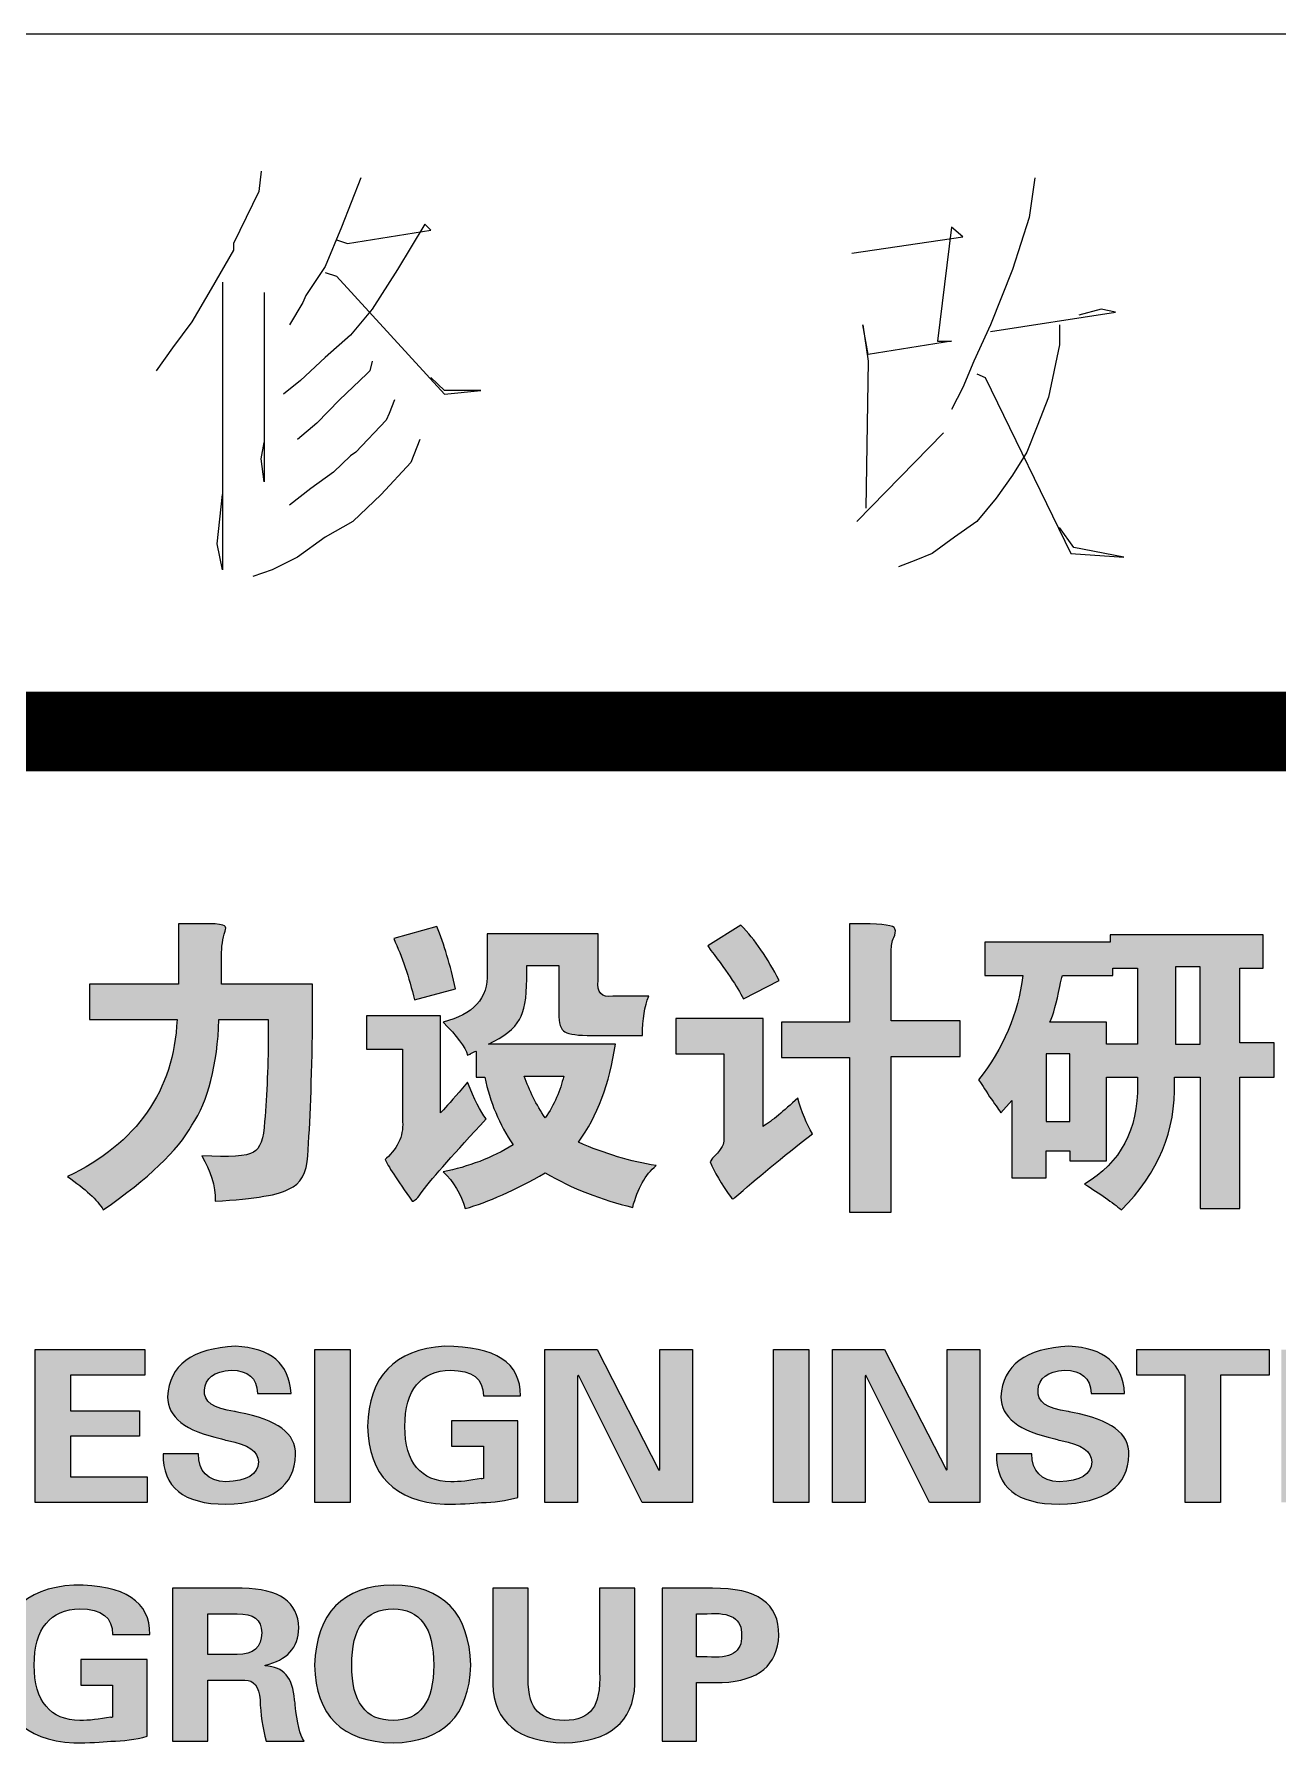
# Model space of a CAD drawing. Extents: x -93062 to 326984, y -142534 to 91021.
# Drawn here: x -11907 to -10658, y 10880 to 12596 of the extents above; entities that cross this region are included whole.
import ezdxf
from ezdxf.enums import TextEntityAlignment as Align

# ---------------------------------------------------------------- set-up
doc = ezdxf.new("R2010")
doc.units = 0
doc.header["$LTSCALE"] = 1000
doc.header["$MEASUREMENT"] = 0
doc.layers.get('0').update_dxf_attribs({"color": 8})
doc.layers.add('Version', color=8, linetype='Continuous')
doc.styles.add('TK', font='GEDITXT.SHX', dxfattribs={"width": 0.85, "height": 3.5, "bigfont": 'DXT.SHX'})

# ---------------------------------------------------------------- blocks, each defined once
blk = doc.blocks.new('GEDI_TQ_2012')
at = {"color": 2, "const_width": 0.8}
blk.add_lwpolyline([(-180, 40), (0, 40)], dxfattribs=at)
blk = doc.blocks.new('GEDI_Version_2012')
at = {"layer": 'Version', "color": 2}
for p, q in [((0, 7), (-180, 7)), ((0, 0), (-180, 0))]:
    blk.add_line(p, q, dxfattribs=at)
at = {"layer": 'Version', "color": 7, "lineweight": 0}
for points in [[(-109.618, 5.624), (-109.64, 5.422), (-109.895, 4.898), (-109.895, 4.831), (-110.119, 4.442), (-110.314, 4.113), (-110.508, 3.851), (-110.673, 3.619)], [(-108.615, 5.557), (-108.81, 5.063), (-108.975, 4.666), (-109.169, 4.375), (-109.199, 4.307), (-109.334, 4.083)], [(-101.846, 5.557), (-101.905, 5.16), (-102.07, 4.636), (-102.294, 4.083), (-102.459, 3.716), (-102.571, 3.454), (-102.684, 3.23)], [(-108.862, 4.936), (-108.75, 4.898), (-107.912, 5.033), (-107.972, 5.093), (-108.249, 4.636), (-108.503, 4.24), (-108.72, 3.978), (-108.975, 3.754), (-109.221, 3.522), (-109.394, 3.387)], [(-103.686, 4.801), (-102.571, 4.966), (-102.684, 5.063), (-102.826, 3.918), (-102.684, 3.918), (-103.521, 3.784), (-103.574, 4.083), (-103.521, 3.716), (-103.544, 2.242)], [(-110.007, 4.509), (-110.007, 1.621), (-110.059, 1.883), (-110.007, 2.377)], [(-108.975, 4.607), (-108.862, 4.569), (-107.777, 3.387), (-107.411, 3.424), (-107.777, 3.424), (-107.912, 3.552)], [(-109.588, 4.405), (-109.588, 2.504), (-109.618, 2.736), (-109.588, 2.901)], [(-102.294, 4.015), (-101.037, 4.21), (-101.18, 4.24), (-101.404, 4.18)], [(-101.599, 4.083), (-101.599, 3.881), (-101.711, 3.357), (-101.823, 3.065), (-101.928, 2.803), (-102.07, 2.571), (-102.235, 2.34), (-102.429, 2.108), (-102.654, 1.95), (-102.878, 1.786), (-103.043, 1.719), (-103.215, 1.651)], [(-108.503, 3.716), (-108.526, 3.619), (-108.556, 3.589), (-108.832, 3.327), (-109.057, 3.095), (-109.251, 2.931)], [(-102.429, 3.589), (-102.347, 3.552), (-101.486, 1.786), (-100.955, 1.748), (-101.456, 1.846), (-101.599, 2.048)], [(-108.279, 3.327), (-108.331, 3.192), (-108.361, 3.125), (-108.668, 2.803), (-108.72, 2.766), (-108.892, 2.601), (-109.117, 2.437), (-109.334, 2.272)], [(-108.024, 2.931), (-108.114, 2.699), (-108.413, 2.377), (-108.698, 2.108), (-108.975, 1.95), (-109.251, 1.748), (-109.506, 1.621), (-109.7, 1.554)], [(-103.634, 2.108), (-102.766, 2.998)]]:
    blk.add_lwpolyline(points, dxfattribs=at)
blk = doc.blocks.new('LOGO_CEEC_2014')
h = blk.add_hatch(color=256)
edge = h.paths.add_edge_path()
edge.add_spline(control_points=[(69.551, 9.463), (69.551, 9.463), (69.551, 10.067), (69.551, 10.067), (69.757, 10.067), (69.88, 10.067), (69.922, 10.067), (69.988, 10.059), (70.021, 10.051), (70.021, 10.042), (70.029, 10.034), (70.029, 10.018), (70.021, 9.993), (69.996, 9.919), (69.984, 9.837), (69.984, 9.747), (69.984, 9.747), (69.984, 9.463), (69.984, 9.463), (69.984, 9.463), (70.899, 9.463), (70.899, 9.463), (70.899, 9.463), (70.899, 9.057), (70.899, 9.057), (70.891, 8.498), (70.874, 8.059), (70.85, 7.738), (70.841, 7.566), (70.779, 7.455), (70.664, 7.406), (70.573, 7.348), (70.326, 7.307), (69.922, 7.282), (69.922, 7.438), (69.876, 7.59), (69.786, 7.738), (70.066, 7.722), (70.239, 7.734), (70.305, 7.775), (70.371, 7.808), (70.408, 7.911), (70.417, 8.083), (70.441, 8.354), (70.454, 8.662), (70.454, 9.007), (70.454, 9.007), (70.454, 9.106), (70.454, 9.106), (70.454, 9.106), (69.959, 9.106), (69.959, 9.106), (69.942, 8.646), (69.852, 8.293), (69.687, 8.046), (69.546, 7.792), (69.249, 7.508), (68.796, 7.196), (68.738, 7.295), (68.618, 7.406), (68.437, 7.529), (69.138, 7.866), (69.505, 8.391), (69.538, 9.106), (69.538, 9.106), (68.66, 9.106), (68.66, 9.106), (68.66, 9.106), (68.66, 9.463), (68.66, 9.463), (68.66, 9.463), (69.551, 9.463), (69.551, 9.463)], knot_values=[0, 0, 0, 0, 1, 1, 1, 2, 2, 2, 3, 3, 3, 4, 4, 4, 5, 5, 5, 6, 6, 6, 7, 7, 7, 8, 8, 8, 9, 9, 9, 10, 10, 10, 11, 11, 11, 12, 12, 12, 13, 13, 13, 14, 14, 14, 15, 15, 15, 16, 16, 16, 17, 17, 17, 18, 18, 18, 19, 19, 19, 20, 20, 20, 21, 21, 21, 22, 22, 22, 23, 23, 23, 24, 24, 24, 24], degree=3, periodic=0)
h = blk.add_hatch(color=256)
edge = h.paths.add_edge_path(flags=16)
edge.add_spline(control_points=[(73.025, 8.539), (73.075, 8.391), (73.145, 8.251), (73.236, 8.12), (73.326, 8.251), (73.388, 8.391), (73.421, 8.539), (73.421, 8.539), (73.025, 8.539), (73.025, 8.539)], knot_values=[0, 0, 0, 0, 1, 1, 1, 2, 2, 2, 3, 3, 3, 3], degree=3, periodic=0)
edge = h.paths.add_edge_path()
edge.add_spline(control_points=[(72.543, 8.527), (72.543, 8.527), (72.543, 8.786), (72.543, 8.786), (72.543, 8.794), (72.522, 8.786), (72.481, 8.761), (72.489, 8.761), (72.481, 8.757), (72.456, 8.749), (72.432, 8.831), (72.349, 8.942), (72.209, 9.081), (72.514, 9.155), (72.662, 9.319), (72.654, 9.574), (72.654, 9.574), (72.654, 9.968), (72.654, 9.968), (72.654, 9.968), (73.768, 9.968), (73.768, 9.968), (73.768, 9.968), (73.768, 9.5), (73.768, 9.5), (73.751, 9.377), (73.801, 9.324), (73.916, 9.34), (73.916, 9.34), (74.275, 9.34), (74.275, 9.34), (74.234, 9.242), (74.213, 9.11), (74.213, 8.946), (74.213, 8.946), (73.706, 8.946), (73.706, 8.946), (73.566, 8.946), (73.475, 8.958), (73.434, 8.983), (73.392, 9.007), (73.372, 9.069), (73.372, 9.168), (73.372, 9.168), (73.372, 9.648), (73.372, 9.648), (73.372, 9.648), (73.05, 9.648), (73.05, 9.648), (73.05, 9.648), (73.05, 9.512), (73.05, 9.512), (73.05, 9.324), (73.025, 9.188), (72.976, 9.106), (72.927, 9.015), (72.823, 8.934), (72.667, 8.86), (72.667, 8.86), (73.941, 8.86), (73.941, 8.86), (73.883, 8.465), (73.759, 8.137), (73.57, 7.874), (73.834, 7.759), (74.093, 7.681), (74.349, 7.64), (74.242, 7.549), (74.164, 7.41), (74.114, 7.221), (73.801, 7.295), (73.508, 7.41), (73.236, 7.566), (72.931, 7.393), (72.662, 7.274), (72.432, 7.208), (72.39, 7.356), (72.316, 7.479), (72.209, 7.578), (72.465, 7.627), (72.7, 7.718), (72.914, 7.849), (72.774, 8.054), (72.679, 8.28), (72.63, 8.527), (72.63, 8.527), (72.543, 8.527), (72.543, 8.527)], knot_values=[0, 0, 0, 0, 1, 1, 1, 2, 2, 2, 3, 3, 3, 4, 4, 4, 5, 5, 5, 6, 6, 6, 7, 7, 7, 8, 8, 8, 9, 9, 9, 10, 10, 10, 11, 11, 11, 12, 12, 12, 13, 13, 13, 14, 14, 14, 15, 15, 15, 16, 16, 16, 17, 17, 17, 18, 18, 18, 19, 19, 19, 20, 20, 20, 21, 21, 21, 22, 22, 22, 23, 23, 23, 24, 24, 24, 25, 25, 25, 26, 26, 26, 27, 27, 27, 28, 28, 28, 29, 29, 29, 29], degree=3, periodic=0)
edge = h.paths.add_edge_path()
edge.add_spline(control_points=[(72.147, 10.042), (72.221, 9.862), (72.283, 9.652), (72.333, 9.414), (72.333, 9.414), (71.924, 9.303), (71.924, 9.303), (71.867, 9.533), (71.797, 9.738), (71.714, 9.919), (71.714, 9.919), (72.147, 10.042), (72.147, 10.042)], knot_values=[0, 0, 0, 0, 1, 1, 1, 2, 2, 2, 3, 3, 3, 4, 4, 4, 4], degree=3, periodic=0)
edge = h.paths.add_edge_path()
edge.add_spline(control_points=[(71.801, 8.81), (71.801, 8.81), (71.442, 8.81), (71.442, 8.81), (71.442, 8.81), (71.442, 9.143), (71.442, 9.143), (71.442, 9.143), (72.184, 9.143), (72.184, 9.143), (72.184, 9.143), (72.184, 8.17), (72.184, 8.17), (72.217, 8.202), (72.279, 8.272), (72.37, 8.379), (72.37, 8.379), (72.456, 8.478), (72.456, 8.478), (72.522, 8.305), (72.584, 8.182), (72.642, 8.108), (72.328, 7.771), (72.114, 7.529), (71.999, 7.381), (71.957, 7.315), (71.924, 7.282), (71.9, 7.282), (71.743, 7.504), (71.652, 7.644), (71.628, 7.701), (71.628, 7.701), (71.64, 7.714), (71.64, 7.714), (71.697, 7.763), (71.743, 7.825), (71.776, 7.898), (71.801, 7.964), (71.809, 8.034), (71.801, 8.108), (71.801, 8.108), (71.801, 8.81), (71.801, 8.81)], knot_values=[0, 0, 0, 0, 1, 1, 1, 2, 2, 2, 3, 3, 3, 4, 4, 4, 5, 5, 5, 6, 6, 6, 7, 7, 7, 8, 8, 8, 9, 9, 9, 10, 10, 10, 11, 11, 11, 12, 12, 12, 13, 13, 13, 14, 14, 14, 14], degree=3, periodic=0)
h = blk.add_hatch(color=256)
edge = h.paths.add_edge_path()
edge.add_spline(control_points=[(75.61, 9.081), (75.61, 9.081), (76.29, 9.081), (76.29, 9.081), (76.29, 9.081), (76.29, 10.067), (76.29, 10.067), (76.29, 10.067), (76.426, 10.067), (76.426, 10.067), (76.632, 10.067), (76.739, 10.051), (76.748, 10.018), (76.756, 9.993), (76.752, 9.964), (76.735, 9.931), (76.719, 9.89), (76.711, 9.845), (76.711, 9.796), (76.711, 9.796), (76.711, 9.094), (76.711, 9.094), (76.711, 9.094), (77.404, 9.094), (77.404, 9.094), (77.404, 9.094), (77.404, 8.736), (77.404, 8.736), (77.404, 8.736), (76.711, 8.736), (76.711, 8.736), (76.711, 8.736), (76.711, 7.171), (76.711, 7.171), (76.711, 7.171), (76.29, 7.171), (76.29, 7.171), (76.29, 7.171), (76.29, 8.724), (76.29, 8.724), (76.29, 8.724), (75.61, 8.724), (75.61, 8.724), (75.61, 8.724), (75.61, 9.081), (75.61, 9.081)], knot_values=[0, 0, 0, 0, 1, 1, 1, 2, 2, 2, 3, 3, 3, 4, 4, 4, 5, 5, 5, 6, 6, 6, 7, 7, 7, 8, 8, 8, 9, 9, 9, 10, 10, 10, 11, 11, 11, 12, 12, 12, 13, 13, 13, 14, 14, 14, 15, 15, 15, 15], degree=3, periodic=0)
edge = h.paths.add_edge_path()
edge.add_spline(control_points=[(75.201, 10.055), (75.342, 9.907), (75.469, 9.722), (75.585, 9.5), (75.585, 9.5), (75.226, 9.316), (75.226, 9.316), (75.168, 9.43), (75.049, 9.607), (74.867, 9.845), (74.867, 9.845), (75.201, 10.055), (75.201, 10.055)], knot_values=[0, 0, 0, 0, 1, 1, 1, 2, 2, 2, 3, 3, 3, 4, 4, 4, 4], degree=3, periodic=0)
edge = h.paths.add_edge_path()
edge.add_spline(control_points=[(74.546, 9.118), (74.546, 9.118), (75.424, 9.118), (75.424, 9.118), (75.424, 9.118), (75.424, 8.034), (75.424, 8.034), (75.515, 8.091), (75.63, 8.186), (75.771, 8.317), (75.812, 8.178), (75.861, 8.059), (75.919, 7.96), (75.614, 7.722), (75.354, 7.508), (75.14, 7.319), (75.123, 7.303), (75.111, 7.303), (75.102, 7.319), (75.004, 7.459), (74.933, 7.578), (74.892, 7.677), (74.892, 7.677), (74.917, 7.714), (74.917, 7.714), (74.991, 7.788), (75.028, 7.845), (75.028, 7.886), (75.028, 7.886), (75.028, 8.761), (75.028, 8.761), (75.028, 8.761), (74.546, 8.761), (74.546, 8.761), (74.546, 8.761), (74.546, 9.118), (74.546, 9.118)], knot_values=[0, 0, 0, 0, 1, 1, 1, 2, 2, 2, 3, 3, 3, 4, 4, 4, 5, 5, 5, 6, 6, 6, 7, 7, 7, 8, 8, 8, 9, 9, 9, 10, 10, 10, 11, 11, 11, 12, 12, 12, 12], degree=3, periodic=0)
h = blk.add_hatch(color=256)
h.paths.add_polyline_path([(79.814, 9.636), (79.567, 9.636), (79.567, 8.86), (79.814, 8.86)], flags=16)
edge = h.paths.add_edge_path(flags=16)
edge.add_spline(control_points=[(78.874, 9.081), (78.874, 9.081), (78.874, 8.86), (78.874, 8.86), (78.874, 8.86), (79.183, 8.86), (79.183, 8.86), (79.183, 8.86), (79.183, 9.623), (79.183, 9.623), (79.183, 9.623), (78.936, 9.623), (78.936, 9.623), (78.936, 9.623), (78.936, 9.549), (78.936, 9.549), (78.936, 9.549), (78.429, 9.549), (78.429, 9.549), (78.42, 9.525), (78.412, 9.488), (78.404, 9.439), (78.371, 9.274), (78.338, 9.155), (78.305, 9.081), (78.305, 9.081), (78.874, 9.081), (78.874, 9.081)], knot_values=[0, 0, 0, 0, 1, 1, 1, 2, 2, 2, 3, 3, 3, 4, 4, 4, 5, 5, 5, 6, 6, 6, 7, 7, 7, 8, 8, 8, 9, 9, 9, 9], degree=3, periodic=0)
h.paths.add_polyline_path([(78.268, 8.083), (78.503, 8.083), (78.503, 8.761), (78.268, 8.761)], flags=16)
edge = h.paths.add_edge_path()
edge.add_spline(control_points=[(78.911, 9.882), (78.911, 9.882), (78.911, 9.956), (78.911, 9.956), (78.911, 9.956), (80.446, 9.956), (80.446, 9.956), (80.446, 9.956), (80.446, 9.623), (80.446, 9.623), (80.446, 9.623), (80.21, 9.623), (80.21, 9.623), (80.21, 9.623), (80.21, 8.872), (80.21, 8.872), (80.21, 8.872), (80.557, 8.872), (80.557, 8.872), (80.557, 8.872), (80.557, 8.527), (80.557, 8.527), (80.557, 8.527), (80.21, 8.527), (80.21, 8.527), (80.21, 8.527), (80.21, 7.208), (80.21, 7.208), (80.21, 7.208), (79.814, 7.208), (79.814, 7.208), (79.814, 7.208), (79.814, 8.527), (79.814, 8.527), (79.814, 8.527), (79.555, 8.527), (79.555, 8.527), (79.555, 8.527), (79.555, 8.478), (79.555, 8.478), (79.571, 7.993), (79.394, 7.566), (79.023, 7.196), (78.932, 7.27), (78.808, 7.356), (78.652, 7.455), (79.014, 7.668), (79.192, 8.001), (79.183, 8.453), (79.183, 8.453), (79.183, 8.527), (79.183, 8.527), (79.183, 8.527), (78.874, 8.527), (78.874, 8.527), (78.874, 8.527), (78.874, 7.689), (78.874, 7.689), (78.874, 7.689), (78.503, 7.689), (78.503, 7.689), (78.503, 7.689), (78.503, 7.788), (78.503, 7.788), (78.503, 7.788), (78.268, 7.788), (78.268, 7.788), (78.268, 7.788), (78.268, 7.516), (78.268, 7.516), (78.268, 7.516), (77.922, 7.516), (77.922, 7.516), (77.922, 7.516), (77.922, 8.293), (77.922, 8.293), (77.922, 8.293), (77.81, 8.17), (77.81, 8.17), (77.786, 8.211), (77.748, 8.264), (77.699, 8.33), (77.65, 8.412), (77.612, 8.469), (77.588, 8.502), (77.835, 8.814), (77.984, 9.163), (78.033, 9.549), (78.033, 9.549), (77.65, 9.549), (77.65, 9.549), (77.65, 9.549), (77.65, 9.882), (77.65, 9.882), (77.65, 9.882), (78.911, 9.882), (78.911, 9.882)], knot_values=[0, 0, 0, 0, 1, 1, 1, 2, 2, 2, 3, 3, 3, 4, 4, 4, 5, 5, 5, 6, 6, 6, 7, 7, 7, 8, 8, 8, 9, 9, 9, 10, 10, 10, 11, 11, 11, 12, 12, 12, 13, 13, 13, 14, 14, 14, 15, 15, 15, 16, 16, 16, 17, 17, 17, 18, 18, 18, 19, 19, 19, 20, 20, 20, 21, 21, 21, 22, 22, 22, 23, 23, 23, 24, 24, 24, 25, 25, 25, 26, 26, 26, 27, 27, 27, 28, 28, 28, 29, 29, 29, 30, 30, 30, 31, 31, 31, 32, 32, 32, 32], degree=3, periodic=0)
h = blk.add_hatch(color=256)
h.paths.add_polyline_path([(74.208, 4.258), (73.57, 5.536), (73.561, 5.527), (73.561, 4.258), (73.233, 4.258), (73.233, 5.793), (73.756, 5.793), (74.377, 4.581), (74.386, 4.59), (74.386, 5.793), (74.714, 5.793), (74.714, 4.258)])
edge = h.paths.add_edge_path()
edge.add_spline(control_points=[(72.295, 4.822), (72.295, 4.822), (72.295, 5.079), (72.295, 5.079), (72.295, 5.079), (72.96, 5.079), (72.96, 5.079), (72.96, 5.079), (72.96, 4.308), (72.96, 4.308), (72.841, 4.275), (72.72, 4.258), (72.596, 4.258), (72.502, 4.247), (72.377, 4.241), (72.224, 4.241), (71.721, 4.269), (71.464, 4.529), (71.452, 5.021), (71.464, 5.524), (71.721, 5.793), (72.224, 5.826), (72.738, 5.826), (72.992, 5.66), (72.986, 5.328), (72.986, 5.328), (72.614, 5.328), (72.614, 5.328), (72.614, 5.5), (72.504, 5.585), (72.286, 5.585), (71.984, 5.58), (71.83, 5.392), (71.825, 5.021), (71.83, 4.656), (71.984, 4.471), (72.286, 4.465), (72.374, 4.465), (72.478, 4.476), (72.596, 4.498), (72.59, 4.493), (72.596, 4.493), (72.614, 4.498), (72.614, 4.498), (72.614, 4.822), (72.614, 4.822), (72.614, 4.822), (72.295, 4.822), (72.295, 4.822)], knot_values=[0, 0, 0, 0, 1, 1, 1, 2, 2, 2, 3, 3, 3, 4, 4, 4, 5, 5, 5, 6, 6, 6, 7, 7, 7, 8, 8, 8, 9, 9, 9, 10, 10, 10, 11, 11, 11, 12, 12, 12, 13, 13, 13, 14, 14, 14, 15, 15, 15, 16, 16, 16, 16], degree=3, periodic=0)
h.paths.add_polyline_path([(71.276, 4.258), (70.922, 4.258), (70.922, 5.793), (71.276, 5.793)])
edge = h.paths.add_edge_path()
edge.add_spline(control_points=[(70.346, 5.353), (70.34, 5.508), (70.252, 5.585), (70.08, 5.585), (69.909, 5.574), (69.82, 5.508), (69.814, 5.386), (69.802, 5.27), (69.903, 5.198), (70.116, 5.171), (70.122, 5.171), (70.136, 5.168), (70.16, 5.162), (70.544, 5.09), (70.733, 4.949), (70.728, 4.739), (70.722, 4.418), (70.488, 4.252), (70.027, 4.241), (69.602, 4.241), (69.392, 4.41), (69.398, 4.747), (69.398, 4.747), (69.752, 4.747), (69.752, 4.747), (69.752, 4.57), (69.844, 4.476), (70.027, 4.465), (70.24, 4.471), (70.349, 4.537), (70.355, 4.665), (70.355, 4.77), (70.252, 4.841), (70.045, 4.88), (70.015, 4.886), (69.995, 4.891), (69.983, 4.897), (69.622, 4.974), (69.442, 5.115), (69.442, 5.32), (69.46, 5.635), (69.687, 5.804), (70.125, 5.826), (70.479, 5.809), (70.665, 5.652), (70.683, 5.353), (70.683, 5.353), (70.346, 5.353), (70.346, 5.353)], knot_values=[0, 0, 0, 0, 1, 1, 1, 2, 2, 2, 3, 3, 3, 4, 4, 4, 5, 5, 5, 6, 6, 6, 7, 7, 7, 8, 8, 8, 9, 9, 9, 10, 10, 10, 11, 11, 11, 12, 12, 12, 13, 13, 13, 14, 14, 14, 15, 15, 15, 16, 16, 16, 16], degree=3, periodic=0)
h.paths.add_polyline_path([(68.113, 5.793), (69.213, 5.793), (69.213, 5.536), (68.468, 5.536), (68.468, 5.179), (69.16, 5.179), (69.16, 4.922), (68.468, 4.922), (68.468, 4.515), (69.239, 4.515), (69.239, 4.258), (68.113, 4.258)])
edge = h.paths.add_edge_path(flags=16)
edge.add_spline(control_points=[(66.891, 4.515), (66.891, 4.515), (67.077, 4.515), (67.077, 4.515), (67.402, 4.504), (67.562, 4.673), (67.556, 5.021), (67.562, 5.375), (67.402, 5.547), (67.077, 5.536), (67.077, 5.536), (66.891, 5.536), (66.891, 5.536), (66.891, 5.536), (66.891, 4.515), (66.891, 4.515)], knot_values=[0, 0, 0, 0, 1, 1, 1, 2, 2, 2, 3, 3, 3, 4, 4, 4, 5, 5, 5, 5], degree=3, periodic=0)
edge = h.paths.add_edge_path()
edge.add_spline(control_points=[(66.545, 5.793), (66.545, 5.793), (67.104, 5.793), (67.104, 5.793), (67.647, 5.787), (67.922, 5.53), (67.928, 5.021), (67.922, 4.518), (67.647, 4.263), (67.104, 4.258), (67.104, 4.258), (66.545, 4.258), (66.545, 4.258), (66.545, 4.258), (66.545, 5.793), (66.545, 5.793)], knot_values=[0, 0, 0, 0, 1, 1, 1, 2, 2, 2, 3, 3, 3, 4, 4, 4, 5, 5, 5, 5], degree=3, periodic=0)
h = blk.add_hatch(color=256)
h.paths.add_polyline_path([(85.599, 5.793), (86.698, 5.793), (86.698, 5.536), (85.953, 5.536), (85.953, 5.179), (86.645, 5.179), (86.645, 4.922), (85.953, 4.922), (85.953, 4.515), (86.725, 4.515), (86.725, 4.258), (85.599, 4.258)])
h.paths.add_polyline_path([(84.155, 5.793), (85.485, 5.793), (85.485, 5.536), (84.997, 5.536), (84.997, 4.258), (84.642, 4.258), (84.642, 5.536), (84.155, 5.536)])
edge = h.paths.add_edge_path()
edge.add_spline(control_points=[(84.005, 5.793), (84.005, 5.793), (84.005, 4.83), (84.005, 4.83), (83.988, 4.449), (83.751, 4.252), (83.296, 4.241), (82.829, 4.252), (82.59, 4.449), (82.578, 4.83), (82.578, 4.83), (82.578, 5.793), (82.578, 5.793), (82.578, 5.793), (82.932, 5.793), (82.932, 5.793), (82.932, 5.793), (82.932, 4.955), (82.932, 4.955), (82.926, 4.772), (82.95, 4.648), (83.003, 4.581), (83.063, 4.504), (83.16, 4.465), (83.296, 4.465), (83.432, 4.465), (83.526, 4.504), (83.58, 4.581), (83.633, 4.648), (83.656, 4.772), (83.651, 4.955), (83.651, 4.955), (83.651, 5.793), (83.651, 5.793), (83.651, 5.793), (84.005, 5.793), (84.005, 5.793)], knot_values=[0, 0, 0, 0, 1, 1, 1, 2, 2, 2, 3, 3, 3, 4, 4, 4, 5, 5, 5, 6, 6, 6, 7, 7, 7, 8, 8, 8, 9, 9, 9, 10, 10, 10, 11, 11, 11, 12, 12, 12, 12], degree=3, periodic=0)
h.paths.add_polyline_path([(81.099, 5.793), (82.428, 5.793), (82.428, 5.536), (81.941, 5.536), (81.941, 4.258), (81.586, 4.258), (81.586, 5.536), (81.099, 5.536)])
h.paths.add_polyline_path([(80.984, 4.258), (80.63, 4.258), (80.63, 5.793), (80.984, 5.793)])
h.paths.add_polyline_path([(79.177, 5.793), (80.507, 5.793), (80.507, 5.536), (80.019, 5.536), (80.019, 4.258), (79.664, 4.258), (79.664, 5.536), (79.177, 5.536)])
edge = h.paths.add_edge_path()
edge.add_spline(control_points=[(78.717, 5.353), (78.711, 5.508), (78.622, 5.585), (78.451, 5.585), (78.279, 5.574), (78.191, 5.508), (78.185, 5.386), (78.173, 5.27), (78.273, 5.198), (78.486, 5.171), (78.492, 5.171), (78.507, 5.168), (78.531, 5.162), (78.915, 5.09), (79.104, 4.949), (79.098, 4.739), (79.092, 4.418), (78.858, 4.252), (78.398, 4.241), (77.972, 4.241), (77.762, 4.41), (77.768, 4.747), (77.768, 4.747), (78.123, 4.747), (78.123, 4.747), (78.123, 4.57), (78.214, 4.476), (78.398, 4.465), (78.61, 4.471), (78.72, 4.537), (78.725, 4.665), (78.725, 4.77), (78.622, 4.841), (78.415, 4.88), (78.386, 4.886), (78.365, 4.891), (78.353, 4.897), (77.993, 4.974), (77.812, 5.115), (77.812, 5.32), (77.83, 5.635), (78.058, 5.804), (78.495, 5.826), (78.85, 5.809), (79.036, 5.652), (79.054, 5.353), (79.054, 5.353), (78.717, 5.353), (78.717, 5.353)], knot_values=[0, 0, 0, 0, 1, 1, 1, 2, 2, 2, 3, 3, 3, 4, 4, 4, 5, 5, 5, 6, 6, 6, 7, 7, 7, 8, 8, 8, 9, 9, 9, 10, 10, 10, 11, 11, 11, 12, 12, 12, 13, 13, 13, 14, 14, 14, 15, 15, 15, 16, 16, 16, 16], degree=3, periodic=0)
h.paths.add_polyline_path([(77.096, 4.258), (76.457, 5.536), (76.448, 5.527), (76.448, 4.258), (76.12, 4.258), (76.12, 5.793), (76.643, 5.793), (77.264, 4.581), (77.273, 4.59), (77.273, 5.793), (77.601, 5.793), (77.601, 4.258)])
h.paths.add_polyline_path([(75.882, 4.258), (75.528, 4.258), (75.528, 5.793), (75.882, 5.793)])
h = blk.add_hatch(color=256)
edge = h.paths.add_edge_path(flags=16)
edge.add_spline(control_points=[(74.756, 2.707), (74.78, 2.707), (74.815, 2.707), (74.862, 2.707), (75.099, 2.685), (75.214, 2.757), (75.208, 2.923), (75.214, 3.089), (75.099, 3.161), (74.862, 3.139), (74.815, 3.139), (74.78, 3.139), (74.756, 3.139), (74.756, 3.139), (74.756, 2.707), (74.756, 2.707)], knot_values=[0, 0, 0, 0, 1, 1, 1, 2, 2, 2, 3, 3, 3, 4, 4, 4, 5, 5, 5, 5], degree=3, periodic=0)
edge = h.paths.add_edge_path()
edge.add_spline(control_points=[(74.41, 1.861), (74.41, 1.861), (74.41, 3.396), (74.41, 3.396), (74.41, 3.396), (74.915, 3.396), (74.915, 3.396), (75.365, 3.401), (75.586, 3.244), (75.581, 2.923), (75.569, 2.624), (75.38, 2.467), (75.013, 2.45), (75.013, 2.45), (74.756, 2.45), (74.756, 2.45), (74.756, 2.45), (74.756, 1.861), (74.756, 1.861), (74.756, 1.861), (74.41, 1.861), (74.41, 1.861)], knot_values=[0, 0, 0, 0, 1, 1, 1, 2, 2, 2, 3, 3, 3, 4, 4, 4, 5, 5, 5, 6, 6, 6, 7, 7, 7, 7], degree=3, periodic=0)
edge = h.paths.add_edge_path()
edge.add_spline(control_points=[(74.137, 3.396), (74.137, 3.396), (74.137, 2.434), (74.137, 2.434), (74.119, 2.052), (73.882, 1.856), (73.427, 1.844), (72.96, 1.856), (72.721, 2.052), (72.709, 2.434), (72.709, 2.434), (72.709, 3.396), (72.709, 3.396), (72.709, 3.396), (73.064, 3.396), (73.064, 3.396), (73.064, 3.396), (73.064, 2.558), (73.064, 2.558), (73.058, 2.376), (73.082, 2.251), (73.135, 2.185), (73.194, 2.107), (73.291, 2.069), (73.427, 2.069), (73.563, 2.069), (73.658, 2.107), (73.711, 2.185), (73.764, 2.251), (73.788, 2.376), (73.782, 2.558), (73.782, 2.558), (73.782, 3.396), (73.782, 3.396), (73.782, 3.396), (74.137, 3.396), (74.137, 3.396)], knot_values=[0, 0, 0, 0, 1, 1, 1, 2, 2, 2, 3, 3, 3, 4, 4, 4, 5, 5, 5, 6, 6, 6, 7, 7, 7, 8, 8, 8, 9, 9, 9, 10, 10, 10, 11, 11, 11, 12, 12, 12, 12], degree=3, periodic=0)
edge = h.paths.add_edge_path(flags=16)
edge.add_spline(control_points=[(71.292, 2.624), (71.292, 2.254), (71.43, 2.069), (71.708, 2.069), (71.98, 2.069), (72.116, 2.254), (72.116, 2.624), (72.116, 3), (71.98, 3.189), (71.708, 3.189), (71.43, 3.189), (71.292, 3), (71.292, 2.624)], knot_values=[0, 0, 0, 0, 1, 1, 1, 2, 2, 2, 3, 3, 3, 4, 4, 4, 4], degree=3, periodic=0)
edge = h.paths.add_edge_path()
edge.add_spline(control_points=[(70.919, 2.624), (70.937, 3.15), (71.2, 3.418), (71.708, 3.429), (72.211, 3.418), (72.471, 3.15), (72.488, 2.624), (72.471, 2.116), (72.211, 1.856), (71.708, 1.844), (71.194, 1.856), (70.931, 2.116), (70.919, 2.624)], knot_values=[0, 0, 0, 0, 1, 1, 1, 2, 2, 2, 3, 3, 3, 4, 4, 4, 4], degree=3, periodic=0)
edge = h.paths.add_edge_path(flags=16)
edge.add_spline(control_points=[(69.848, 2.732), (69.848, 2.732), (70.14, 2.732), (70.14, 2.732), (70.306, 2.732), (70.388, 2.804), (70.388, 2.948), (70.388, 3.081), (70.306, 3.144), (70.14, 3.139), (70.14, 3.139), (69.848, 3.139), (69.848, 3.139), (69.848, 3.139), (69.848, 2.732), (69.848, 2.732)], knot_values=[0, 0, 0, 0, 1, 1, 1, 2, 2, 2, 3, 3, 3, 4, 4, 4, 5, 5, 5, 5], degree=3, periodic=0)
edge = h.paths.add_edge_path()
edge.add_spline(control_points=[(69.848, 1.861), (69.848, 1.861), (69.493, 1.861), (69.493, 1.861), (69.493, 1.861), (69.493, 3.396), (69.493, 3.396), (69.493, 3.396), (70.193, 3.396), (70.193, 3.396), (70.566, 3.39), (70.755, 3.258), (70.761, 2.998), (70.755, 2.799), (70.642, 2.674), (70.424, 2.624), (70.424, 2.624), (70.424, 2.616), (70.424, 2.616), (70.607, 2.611), (70.704, 2.497), (70.717, 2.276), (70.722, 2.254), (70.725, 2.237), (70.725, 2.226), (70.743, 2.044), (70.773, 1.922), (70.814, 1.861), (70.814, 1.861), (70.433, 1.861), (70.433, 1.861), (70.397, 1.994), (70.376, 2.132), (70.371, 2.276), (70.359, 2.409), (70.309, 2.475), (70.22, 2.475), (70.22, 2.475), (69.848, 2.475), (69.848, 2.475), (69.848, 2.475), (69.848, 1.861), (69.848, 1.861)], knot_values=[0, 0, 0, 0, 1, 1, 1, 2, 2, 2, 3, 3, 3, 4, 4, 4, 5, 5, 5, 6, 6, 6, 7, 7, 7, 8, 8, 8, 9, 9, 9, 10, 10, 10, 11, 11, 11, 12, 12, 12, 13, 13, 13, 14, 14, 14, 14], degree=3, periodic=0)
edge = h.paths.add_edge_path()
edge.add_spline(control_points=[(68.572, 2.425), (68.572, 2.425), (68.572, 2.682), (68.572, 2.682), (68.572, 2.682), (69.237, 2.682), (69.237, 2.682), (69.237, 2.682), (69.237, 1.911), (69.237, 1.911), (69.119, 1.878), (68.998, 1.861), (68.874, 1.861), (68.779, 1.85), (68.655, 1.844), (68.501, 1.844), (67.999, 1.872), (67.742, 2.132), (67.73, 2.624), (67.742, 3.128), (67.999, 3.396), (68.501, 3.429), (69.016, 3.429), (69.269, 3.263), (69.264, 2.931), (69.264, 2.931), (68.891, 2.931), (68.891, 2.931), (68.891, 3.103), (68.782, 3.189), (68.563, 3.189), (68.262, 3.183), (68.108, 2.995), (68.102, 2.624), (68.108, 2.259), (68.262, 2.074), (68.563, 2.069), (68.652, 2.069), (68.755, 2.08), (68.874, 2.102), (68.868, 2.096), (68.874, 2.096), (68.891, 2.102), (68.891, 2.102), (68.891, 2.425), (68.891, 2.425), (68.891, 2.425), (68.572, 2.425), (68.572, 2.425)], knot_values=[0, 0, 0, 0, 1, 1, 1, 2, 2, 2, 3, 3, 3, 4, 4, 4, 5, 5, 5, 6, 6, 6, 7, 7, 7, 8, 8, 8, 9, 9, 9, 10, 10, 10, 11, 11, 11, 12, 12, 12, 13, 13, 13, 14, 14, 14, 15, 15, 15, 16, 16, 16, 16], degree=3, periodic=0)
at = {"lineweight": 0}
for points in [[(79.814, 9.636), (79.567, 9.636), (79.567, 8.86), (79.814, 8.86), (79.814, 9.636)], [(78.268, 8.083), (78.503, 8.083), (78.503, 8.761), (78.268, 8.761), (78.268, 8.083)], [(68.113, 5.793), (69.213, 5.793), (69.213, 5.536), (68.468, 5.536), (68.468, 5.179), (69.16, 5.179), (69.16, 4.922), (68.468, 4.922), (68.468, 4.515), (69.239, 4.515), (69.239, 4.258), (68.113, 4.258), (68.113, 5.793)], [(71.276, 4.258), (70.922, 4.258), (70.922, 5.793), (71.276, 5.793), (71.276, 4.258)], [(74.208, 4.258), (73.57, 5.536), (73.561, 5.527), (73.561, 4.258), (73.233, 4.258), (73.233, 5.793), (73.756, 5.793), (74.377, 4.581), (74.386, 4.59), (74.386, 5.793), (74.714, 5.793), (74.714, 4.258), (74.208, 4.258)], [(75.882, 4.258), (75.528, 4.258), (75.528, 5.793), (75.882, 5.793), (75.882, 4.258)], [(77.096, 4.258), (76.457, 5.536), (76.448, 5.527), (76.448, 4.258), (76.12, 4.258), (76.12, 5.793), (76.643, 5.793), (77.264, 4.581), (77.273, 4.59), (77.273, 5.793), (77.601, 5.793), (77.601, 4.258), (77.096, 4.258)], [(79.177, 5.793), (80.507, 5.793), (80.507, 5.536), (80.019, 5.536), (80.019, 4.258), (79.664, 4.258), (79.664, 5.536), (79.177, 5.536), (79.177, 5.793)]]:
    blk.add_lwpolyline(points, dxfattribs=at)
for points, knots in [([(69.551, 9.463), (69.551, 9.463), (69.551, 10.067), (69.551, 10.067), (69.757, 10.067), (69.88, 10.067), (69.922, 10.067), (69.988, 10.059), (70.021, 10.051), (70.021, 10.042), (70.029, 10.034), (70.029, 10.018), (70.021, 9.993), (69.996, 9.919), (69.984, 9.837), (69.984, 9.747), (69.984, 9.747), (69.984, 9.463), (69.984, 9.463), (69.984, 9.463), (70.899, 9.463), (70.899, 9.463), (70.899, 9.463), (70.899, 9.057), (70.899, 9.057), (70.891, 8.498), (70.874, 8.059), (70.85, 7.738), (70.841, 7.566), (70.779, 7.455), (70.664, 7.406), (70.573, 7.348), (70.326, 7.307), (69.922, 7.282), (69.922, 7.438), (69.876, 7.59), (69.786, 7.738), (70.066, 7.722), (70.239, 7.734), (70.305, 7.775), (70.371, 7.808), (70.408, 7.911), (70.417, 8.083), (70.441, 8.354), (70.454, 8.662), (70.454, 9.007), (70.454, 9.007), (70.454, 9.106), (70.454, 9.106), (70.454, 9.106), (69.959, 9.106), (69.959, 9.106), (69.942, 8.646), (69.852, 8.293), (69.687, 8.046), (69.546, 7.792), (69.249, 7.508), (68.796, 7.196), (68.738, 7.295), (68.618, 7.406), (68.437, 7.529), (69.138, 7.866), (69.505, 8.391), (69.538, 9.106), (69.538, 9.106), (68.66, 9.106), (68.66, 9.106), (68.66, 9.106), (68.66, 9.463), (68.66, 9.463), (68.66, 9.463), (69.551, 9.463), (69.551, 9.463)], [0, 0, 0, 0, 1, 1, 1, 2, 2, 2, 3, 3, 3, 4, 4, 4, 5, 5, 5, 6, 6, 6, 7, 7, 7, 8, 8, 8, 9, 9, 9, 10, 10, 10, 11, 11, 11, 12, 12, 12, 13, 13, 13, 14, 14, 14, 15, 15, 15, 16, 16, 16, 17, 17, 17, 18, 18, 18, 19, 19, 19, 20, 20, 20, 21, 21, 21, 22, 22, 22, 23, 23, 23, 24, 24, 24, 24]), ([(72.147, 10.042), (72.221, 9.862), (72.283, 9.652), (72.333, 9.414), (72.333, 9.414), (71.924, 9.303), (71.924, 9.303), (71.867, 9.533), (71.797, 9.738), (71.714, 9.919), (71.714, 9.919), (72.147, 10.042), (72.147, 10.042)], [0, 0, 0, 0, 1, 1, 1, 2, 2, 2, 3, 3, 3, 4, 4, 4, 4]), ([(72.543, 8.527), (72.543, 8.527), (72.543, 8.786), (72.543, 8.786), (72.543, 8.794), (72.522, 8.786), (72.481, 8.761), (72.489, 8.761), (72.481, 8.757), (72.456, 8.749), (72.432, 8.831), (72.349, 8.942), (72.209, 9.081), (72.514, 9.155), (72.662, 9.319), (72.654, 9.574), (72.654, 9.574), (72.654, 9.968), (72.654, 9.968), (72.654, 9.968), (73.768, 9.968), (73.768, 9.968), (73.768, 9.968), (73.768, 9.5), (73.768, 9.5), (73.751, 9.377), (73.801, 9.324), (73.916, 9.34), (73.916, 9.34), (74.275, 9.34), (74.275, 9.34), (74.234, 9.242), (74.213, 9.11), (74.213, 8.946), (74.213, 8.946), (73.706, 8.946), (73.706, 8.946), (73.566, 8.946), (73.475, 8.958), (73.434, 8.983), (73.392, 9.007), (73.372, 9.069), (73.372, 9.168), (73.372, 9.168), (73.372, 9.648), (73.372, 9.648), (73.372, 9.648), (73.05, 9.648), (73.05, 9.648), (73.05, 9.648), (73.05, 9.512), (73.05, 9.512), (73.05, 9.324), (73.025, 9.188), (72.976, 9.106), (72.927, 9.015), (72.823, 8.934), (72.667, 8.86), (72.667, 8.86), (73.941, 8.86), (73.941, 8.86), (73.883, 8.465), (73.759, 8.137), (73.57, 7.874), (73.834, 7.759), (74.093, 7.681), (74.349, 7.64), (74.242, 7.549), (74.164, 7.41), (74.114, 7.221), (73.801, 7.295), (73.508, 7.41), (73.236, 7.566), (72.931, 7.393), (72.662, 7.274), (72.432, 7.208), (72.39, 7.356), (72.316, 7.479), (72.209, 7.578), (72.465, 7.627), (72.7, 7.718), (72.914, 7.849), (72.774, 8.054), (72.679, 8.28), (72.63, 8.527), (72.63, 8.527), (72.543, 8.527), (72.543, 8.527)], [0, 0, 0, 0, 1, 1, 1, 2, 2, 2, 3, 3, 3, 4, 4, 4, 5, 5, 5, 6, 6, 6, 7, 7, 7, 8, 8, 8, 9, 9, 9, 10, 10, 10, 11, 11, 11, 12, 12, 12, 13, 13, 13, 14, 14, 14, 15, 15, 15, 16, 16, 16, 17, 17, 17, 18, 18, 18, 19, 19, 19, 20, 20, 20, 21, 21, 21, 22, 22, 22, 23, 23, 23, 24, 24, 24, 25, 25, 25, 26, 26, 26, 27, 27, 27, 28, 28, 28, 29, 29, 29, 29]), ([(75.201, 10.055), (75.342, 9.907), (75.469, 9.722), (75.585, 9.5), (75.585, 9.5), (75.226, 9.316), (75.226, 9.316), (75.168, 9.43), (75.049, 9.607), (74.867, 9.845), (74.867, 9.845), (75.201, 10.055), (75.201, 10.055)], [0, 0, 0, 0, 1, 1, 1, 2, 2, 2, 3, 3, 3, 4, 4, 4, 4]), ([(75.61, 9.081), (75.61, 9.081), (76.29, 9.081), (76.29, 9.081), (76.29, 9.081), (76.29, 10.067), (76.29, 10.067), (76.29, 10.067), (76.426, 10.067), (76.426, 10.067), (76.632, 10.067), (76.739, 10.051), (76.748, 10.018), (76.756, 9.993), (76.752, 9.964), (76.735, 9.931), (76.719, 9.89), (76.711, 9.845), (76.711, 9.796), (76.711, 9.796), (76.711, 9.094), (76.711, 9.094), (76.711, 9.094), (77.404, 9.094), (77.404, 9.094), (77.404, 9.094), (77.404, 8.736), (77.404, 8.736), (77.404, 8.736), (76.711, 8.736), (76.711, 8.736), (76.711, 8.736), (76.711, 7.171), (76.711, 7.171), (76.711, 7.171), (76.29, 7.171), (76.29, 7.171), (76.29, 7.171), (76.29, 8.724), (76.29, 8.724), (76.29, 8.724), (75.61, 8.724), (75.61, 8.724), (75.61, 8.724), (75.61, 9.081), (75.61, 9.081)], [0, 0, 0, 0, 1, 1, 1, 2, 2, 2, 3, 3, 3, 4, 4, 4, 5, 5, 5, 6, 6, 6, 7, 7, 7, 8, 8, 8, 9, 9, 9, 10, 10, 10, 11, 11, 11, 12, 12, 12, 13, 13, 13, 14, 14, 14, 15, 15, 15, 15]), ([(78.911, 9.882), (78.911, 9.882), (78.911, 9.956), (78.911, 9.956), (78.911, 9.956), (80.446, 9.956), (80.446, 9.956), (80.446, 9.956), (80.446, 9.623), (80.446, 9.623), (80.446, 9.623), (80.21, 9.623), (80.21, 9.623), (80.21, 9.623), (80.21, 8.872), (80.21, 8.872), (80.21, 8.872), (80.557, 8.872), (80.557, 8.872), (80.557, 8.872), (80.557, 8.527), (80.557, 8.527), (80.557, 8.527), (80.21, 8.527), (80.21, 8.527), (80.21, 8.527), (80.21, 7.208), (80.21, 7.208), (80.21, 7.208), (79.814, 7.208), (79.814, 7.208), (79.814, 7.208), (79.814, 8.527), (79.814, 8.527), (79.814, 8.527), (79.555, 8.527), (79.555, 8.527), (79.555, 8.527), (79.555, 8.478), (79.555, 8.478), (79.571, 7.993), (79.394, 7.566), (79.023, 7.196), (78.932, 7.27), (78.808, 7.356), (78.652, 7.455), (79.014, 7.668), (79.192, 8.001), (79.183, 8.453), (79.183, 8.453), (79.183, 8.527), (79.183, 8.527), (79.183, 8.527), (78.874, 8.527), (78.874, 8.527), (78.874, 8.527), (78.874, 7.689), (78.874, 7.689), (78.874, 7.689), (78.503, 7.689), (78.503, 7.689), (78.503, 7.689), (78.503, 7.788), (78.503, 7.788), (78.503, 7.788), (78.268, 7.788), (78.268, 7.788), (78.268, 7.788), (78.268, 7.516), (78.268, 7.516), (78.268, 7.516), (77.922, 7.516), (77.922, 7.516), (77.922, 7.516), (77.922, 8.293), (77.922, 8.293), (77.922, 8.293), (77.81, 8.17), (77.81, 8.17), (77.786, 8.211), (77.748, 8.264), (77.699, 8.33), (77.65, 8.412), (77.612, 8.469), (77.588, 8.502), (77.835, 8.814), (77.984, 9.163), (78.033, 9.549), (78.033, 9.549), (77.65, 9.549), (77.65, 9.549), (77.65, 9.549), (77.65, 9.882), (77.65, 9.882), (77.65, 9.882), (78.911, 9.882), (78.911, 9.882)], [0, 0, 0, 0, 1, 1, 1, 2, 2, 2, 3, 3, 3, 4, 4, 4, 5, 5, 5, 6, 6, 6, 7, 7, 7, 8, 8, 8, 9, 9, 9, 10, 10, 10, 11, 11, 11, 12, 12, 12, 13, 13, 13, 14, 14, 14, 15, 15, 15, 16, 16, 16, 17, 17, 17, 18, 18, 18, 19, 19, 19, 20, 20, 20, 21, 21, 21, 22, 22, 22, 23, 23, 23, 24, 24, 24, 25, 25, 25, 26, 26, 26, 27, 27, 27, 28, 28, 28, 29, 29, 29, 30, 30, 30, 31, 31, 31, 32, 32, 32, 32]), ([(78.874, 9.081), (78.874, 9.081), (78.874, 8.86), (78.874, 8.86), (78.874, 8.86), (79.183, 8.86), (79.183, 8.86), (79.183, 8.86), (79.183, 9.623), (79.183, 9.623), (79.183, 9.623), (78.936, 9.623), (78.936, 9.623), (78.936, 9.623), (78.936, 9.549), (78.936, 9.549), (78.936, 9.549), (78.429, 9.549), (78.429, 9.549), (78.42, 9.525), (78.412, 9.488), (78.404, 9.439), (78.371, 9.274), (78.338, 9.155), (78.305, 9.081), (78.305, 9.081), (78.874, 9.081), (78.874, 9.081)], [0, 0, 0, 0, 1, 1, 1, 2, 2, 2, 3, 3, 3, 4, 4, 4, 5, 5, 5, 6, 6, 6, 7, 7, 7, 8, 8, 8, 9, 9, 9, 9]), ([(71.801, 8.81), (71.801, 8.81), (71.442, 8.81), (71.442, 8.81), (71.442, 8.81), (71.442, 9.143), (71.442, 9.143), (71.442, 9.143), (72.184, 9.143), (72.184, 9.143), (72.184, 9.143), (72.184, 8.17), (72.184, 8.17), (72.217, 8.202), (72.279, 8.272), (72.37, 8.379), (72.37, 8.379), (72.456, 8.478), (72.456, 8.478), (72.522, 8.305), (72.584, 8.182), (72.642, 8.108), (72.328, 7.771), (72.114, 7.529), (71.999, 7.381), (71.957, 7.315), (71.924, 7.282), (71.9, 7.282), (71.743, 7.504), (71.652, 7.644), (71.628, 7.701), (71.628, 7.701), (71.64, 7.714), (71.64, 7.714), (71.697, 7.763), (71.743, 7.825), (71.776, 7.898), (71.801, 7.964), (71.809, 8.034), (71.801, 8.108), (71.801, 8.108), (71.801, 8.81), (71.801, 8.81)], [0, 0, 0, 0, 1, 1, 1, 2, 2, 2, 3, 3, 3, 4, 4, 4, 5, 5, 5, 6, 6, 6, 7, 7, 7, 8, 8, 8, 9, 9, 9, 10, 10, 10, 11, 11, 11, 12, 12, 12, 13, 13, 13, 14, 14, 14, 14]), ([(74.546, 9.118), (74.546, 9.118), (75.424, 9.118), (75.424, 9.118), (75.424, 9.118), (75.424, 8.034), (75.424, 8.034), (75.515, 8.091), (75.63, 8.186), (75.771, 8.317), (75.812, 8.178), (75.861, 8.059), (75.919, 7.96), (75.614, 7.722), (75.354, 7.508), (75.14, 7.319), (75.123, 7.303), (75.111, 7.303), (75.102, 7.319), (75.004, 7.459), (74.933, 7.578), (74.892, 7.677), (74.892, 7.677), (74.917, 7.714), (74.917, 7.714), (74.991, 7.788), (75.028, 7.845), (75.028, 7.886), (75.028, 7.886), (75.028, 8.761), (75.028, 8.761), (75.028, 8.761), (74.546, 8.761), (74.546, 8.761), (74.546, 8.761), (74.546, 9.118), (74.546, 9.118)], [0, 0, 0, 0, 1, 1, 1, 2, 2, 2, 3, 3, 3, 4, 4, 4, 5, 5, 5, 6, 6, 6, 7, 7, 7, 8, 8, 8, 9, 9, 9, 10, 10, 10, 11, 11, 11, 12, 12, 12, 12]), ([(73.025, 8.539), (73.075, 8.391), (73.145, 8.251), (73.236, 8.12), (73.326, 8.251), (73.388, 8.391), (73.421, 8.539), (73.421, 8.539), (73.025, 8.539), (73.025, 8.539)], [0, 0, 0, 0, 1, 1, 1, 2, 2, 2, 3, 3, 3, 3]), ([(70.346, 5.353), (70.34, 5.508), (70.252, 5.585), (70.08, 5.585), (69.909, 5.574), (69.82, 5.508), (69.814, 5.386), (69.802, 5.27), (69.903, 5.198), (70.116, 5.171), (70.122, 5.171), (70.136, 5.168), (70.16, 5.162), (70.544, 5.09), (70.733, 4.949), (70.728, 4.739), (70.722, 4.418), (70.488, 4.252), (70.027, 4.241), (69.602, 4.241), (69.392, 4.41), (69.398, 4.747), (69.398, 4.747), (69.752, 4.747), (69.752, 4.747), (69.752, 4.57), (69.844, 4.476), (70.027, 4.465), (70.24, 4.471), (70.349, 4.537), (70.355, 4.665), (70.355, 4.77), (70.252, 4.841), (70.045, 4.88), (70.015, 4.886), (69.995, 4.891), (69.983, 4.897), (69.622, 4.974), (69.442, 5.115), (69.442, 5.32), (69.46, 5.635), (69.687, 5.804), (70.125, 5.826), (70.479, 5.809), (70.665, 5.652), (70.683, 5.353), (70.683, 5.353), (70.346, 5.353), (70.346, 5.353)], [0, 0, 0, 0, 1, 1, 1, 2, 2, 2, 3, 3, 3, 4, 4, 4, 5, 5, 5, 6, 6, 6, 7, 7, 7, 8, 8, 8, 9, 9, 9, 10, 10, 10, 11, 11, 11, 12, 12, 12, 13, 13, 13, 14, 14, 14, 15, 15, 15, 16, 16, 16, 16]), ([(72.295, 4.822), (72.295, 4.822), (72.295, 5.079), (72.295, 5.079), (72.295, 5.079), (72.96, 5.079), (72.96, 5.079), (72.96, 5.079), (72.96, 4.308), (72.96, 4.308), (72.841, 4.275), (72.72, 4.258), (72.596, 4.258), (72.502, 4.247), (72.377, 4.241), (72.224, 4.241), (71.721, 4.269), (71.464, 4.529), (71.452, 5.021), (71.464, 5.524), (71.721, 5.793), (72.224, 5.826), (72.738, 5.826), (72.992, 5.66), (72.986, 5.328), (72.986, 5.328), (72.614, 5.328), (72.614, 5.328), (72.614, 5.5), (72.504, 5.585), (72.286, 5.585), (71.984, 5.58), (71.83, 5.392), (71.825, 5.021), (71.83, 4.656), (71.984, 4.471), (72.286, 4.465), (72.374, 4.465), (72.478, 4.476), (72.596, 4.498), (72.59, 4.493), (72.596, 4.493), (72.614, 4.498), (72.614, 4.498), (72.614, 4.822), (72.614, 4.822), (72.614, 4.822), (72.295, 4.822), (72.295, 4.822)], [0, 0, 0, 0, 1, 1, 1, 2, 2, 2, 3, 3, 3, 4, 4, 4, 5, 5, 5, 6, 6, 6, 7, 7, 7, 8, 8, 8, 9, 9, 9, 10, 10, 10, 11, 11, 11, 12, 12, 12, 13, 13, 13, 14, 14, 14, 15, 15, 15, 16, 16, 16, 16]), ([(78.717, 5.353), (78.711, 5.508), (78.622, 5.585), (78.451, 5.585), (78.279, 5.574), (78.191, 5.508), (78.185, 5.386), (78.173, 5.27), (78.273, 5.198), (78.486, 5.171), (78.492, 5.171), (78.507, 5.168), (78.531, 5.162), (78.915, 5.09), (79.104, 4.949), (79.098, 4.739), (79.092, 4.418), (78.858, 4.252), (78.398, 4.241), (77.972, 4.241), (77.762, 4.41), (77.768, 4.747), (77.768, 4.747), (78.123, 4.747), (78.123, 4.747), (78.123, 4.57), (78.214, 4.476), (78.398, 4.465), (78.61, 4.471), (78.72, 4.537), (78.725, 4.665), (78.725, 4.77), (78.622, 4.841), (78.415, 4.88), (78.386, 4.886), (78.365, 4.891), (78.353, 4.897), (77.993, 4.974), (77.812, 5.115), (77.812, 5.32), (77.83, 5.635), (78.058, 5.804), (78.495, 5.826), (78.85, 5.809), (79.036, 5.652), (79.054, 5.353), (79.054, 5.353), (78.717, 5.353), (78.717, 5.353)], [0, 0, 0, 0, 1, 1, 1, 2, 2, 2, 3, 3, 3, 4, 4, 4, 5, 5, 5, 6, 6, 6, 7, 7, 7, 8, 8, 8, 9, 9, 9, 10, 10, 10, 11, 11, 11, 12, 12, 12, 13, 13, 13, 14, 14, 14, 15, 15, 15, 16, 16, 16, 16]), ([(68.572, 2.425), (68.572, 2.425), (68.572, 2.682), (68.572, 2.682), (68.572, 2.682), (69.237, 2.682), (69.237, 2.682), (69.237, 2.682), (69.237, 1.911), (69.237, 1.911), (69.119, 1.878), (68.998, 1.861), (68.874, 1.861), (68.779, 1.85), (68.655, 1.844), (68.501, 1.844), (67.999, 1.872), (67.742, 2.132), (67.73, 2.624), (67.742, 3.128), (67.999, 3.396), (68.501, 3.429), (69.016, 3.429), (69.269, 3.263), (69.264, 2.931), (69.264, 2.931), (68.891, 2.931), (68.891, 2.931), (68.891, 3.103), (68.782, 3.189), (68.563, 3.189), (68.262, 3.183), (68.108, 2.995), (68.102, 2.624), (68.108, 2.259), (68.262, 2.074), (68.563, 2.069), (68.652, 2.069), (68.755, 2.08), (68.874, 2.102), (68.868, 2.096), (68.874, 2.096), (68.891, 2.102), (68.891, 2.102), (68.891, 2.425), (68.891, 2.425), (68.891, 2.425), (68.572, 2.425), (68.572, 2.425)], [0, 0, 0, 0, 1, 1, 1, 2, 2, 2, 3, 3, 3, 4, 4, 4, 5, 5, 5, 6, 6, 6, 7, 7, 7, 8, 8, 8, 9, 9, 9, 10, 10, 10, 11, 11, 11, 12, 12, 12, 13, 13, 13, 14, 14, 14, 15, 15, 15, 16, 16, 16, 16]), ([(69.848, 1.861), (69.848, 1.861), (69.493, 1.861), (69.493, 1.861), (69.493, 1.861), (69.493, 3.396), (69.493, 3.396), (69.493, 3.396), (70.193, 3.396), (70.193, 3.396), (70.566, 3.39), (70.755, 3.258), (70.761, 2.998), (70.755, 2.799), (70.642, 2.674), (70.424, 2.624), (70.424, 2.624), (70.424, 2.616), (70.424, 2.616), (70.607, 2.611), (70.704, 2.497), (70.717, 2.276), (70.722, 2.254), (70.725, 2.237), (70.725, 2.226), (70.743, 2.044), (70.773, 1.922), (70.814, 1.861), (70.814, 1.861), (70.433, 1.861), (70.433, 1.861), (70.397, 1.994), (70.376, 2.132), (70.371, 2.276), (70.359, 2.409), (70.309, 2.475), (70.22, 2.475), (70.22, 2.475), (69.848, 2.475), (69.848, 2.475), (69.848, 2.475), (69.848, 1.861), (69.848, 1.861)], [0, 0, 0, 0, 1, 1, 1, 2, 2, 2, 3, 3, 3, 4, 4, 4, 5, 5, 5, 6, 6, 6, 7, 7, 7, 8, 8, 8, 9, 9, 9, 10, 10, 10, 11, 11, 11, 12, 12, 12, 13, 13, 13, 14, 14, 14, 14]), ([(70.919, 2.624), (70.937, 3.15), (71.2, 3.418), (71.708, 3.429), (72.211, 3.418), (72.471, 3.15), (72.488, 2.624), (72.471, 2.116), (72.211, 1.856), (71.708, 1.844), (71.194, 1.856), (70.931, 2.116), (70.919, 2.624)], [0, 0, 0, 0, 1, 1, 1, 2, 2, 2, 3, 3, 3, 4, 4, 4, 4]), ([(74.137, 3.396), (74.137, 3.396), (74.137, 2.434), (74.137, 2.434), (74.119, 2.052), (73.882, 1.856), (73.427, 1.844), (72.96, 1.856), (72.721, 2.052), (72.709, 2.434), (72.709, 2.434), (72.709, 3.396), (72.709, 3.396), (72.709, 3.396), (73.064, 3.396), (73.064, 3.396), (73.064, 3.396), (73.064, 2.558), (73.064, 2.558), (73.058, 2.376), (73.082, 2.251), (73.135, 2.185), (73.194, 2.107), (73.291, 2.069), (73.427, 2.069), (73.563, 2.069), (73.658, 2.107), (73.711, 2.185), (73.764, 2.251), (73.788, 2.376), (73.782, 2.558), (73.782, 2.558), (73.782, 3.396), (73.782, 3.396), (73.782, 3.396), (74.137, 3.396), (74.137, 3.396)], [0, 0, 0, 0, 1, 1, 1, 2, 2, 2, 3, 3, 3, 4, 4, 4, 5, 5, 5, 6, 6, 6, 7, 7, 7, 8, 8, 8, 9, 9, 9, 10, 10, 10, 11, 11, 11, 12, 12, 12, 12]), ([(74.41, 1.861), (74.41, 1.861), (74.41, 3.396), (74.41, 3.396), (74.41, 3.396), (74.915, 3.396), (74.915, 3.396), (75.365, 3.401), (75.586, 3.244), (75.581, 2.923), (75.569, 2.624), (75.38, 2.467), (75.013, 2.45), (75.013, 2.45), (74.756, 2.45), (74.756, 2.45), (74.756, 2.45), (74.756, 1.861), (74.756, 1.861), (74.756, 1.861), (74.41, 1.861), (74.41, 1.861)], [0, 0, 0, 0, 1, 1, 1, 2, 2, 2, 3, 3, 3, 4, 4, 4, 5, 5, 5, 6, 6, 6, 7, 7, 7, 7]), ([(69.848, 2.732), (69.848, 2.732), (70.14, 2.732), (70.14, 2.732), (70.306, 2.732), (70.388, 2.804), (70.388, 2.948), (70.388, 3.081), (70.306, 3.144), (70.14, 3.139), (70.14, 3.139), (69.848, 3.139), (69.848, 3.139), (69.848, 3.139), (69.848, 2.732), (69.848, 2.732)], [0, 0, 0, 0, 1, 1, 1, 2, 2, 2, 3, 3, 3, 4, 4, 4, 5, 5, 5, 5]), ([(71.292, 2.624), (71.292, 2.254), (71.43, 2.069), (71.708, 2.069), (71.98, 2.069), (72.116, 2.254), (72.116, 2.624), (72.116, 3), (71.98, 3.189), (71.708, 3.189), (71.43, 3.189), (71.292, 3), (71.292, 2.624)], [0, 0, 0, 0, 1, 1, 1, 2, 2, 2, 3, 3, 3, 4, 4, 4, 4]), ([(74.756, 2.707), (74.78, 2.707), (74.815, 2.707), (74.862, 2.707), (75.099, 2.685), (75.214, 2.757), (75.208, 2.923), (75.214, 3.089), (75.099, 3.161), (74.862, 3.139), (74.815, 3.139), (74.78, 3.139), (74.756, 3.139), (74.756, 3.139), (74.756, 2.707), (74.756, 2.707)], [0, 0, 0, 0, 1, 1, 1, 2, 2, 2, 3, 3, 3, 4, 4, 4, 5, 5, 5, 5])]:
    blk.add_open_spline(points, degree=3, knots=knots, dxfattribs=at)
blk = doc.blocks.new('A$C711966D6')
for name, p in [('GEDI_Version_2012', (584, 50)), ('GEDI_TQ_2012', (584, 10)), ('LOGO_CEEC_2014', (404, 38))]:
    blk.add_blockref(name, p)
at = {"style": 'TK', "width": 0.85}
for tag, height, p in [('PROJECTNAME', 4.75, (529, 44)), ('PHASE', 4, (571, 44)), ('DRAWINGNAME', 4.75, (539, 31))]:
    blk.add_attdef(tag, text='', height=height, dxfattribs=at).set_placement(p, align=Align.MIDDLE_CENTER)
for tag, p, height in [('APPROVE', (416, 32.75), 3.5), ('DESIGN', (461, 32.75), 3.5), ('REVIEW1', (416, 25.75), 3.5), ('DRAW', (461, 25.75), 3.5), ('DRAWINGNUMBER', (511, 18.5), 4), ('REVIEW2', (416, 18.75), 3.5), ('PROPORTION', (461, 18.75), 3.5), ('CHECK', (416, 11.75), 3.5), ('DATE', (461, 11.75), 3.5), ('VERSION', (577, 11.75), 3.5)]:
    blk.add_attdef(tag, p, '', height=height, dxfattribs=at)
blk = doc.blocks.new('是飞洒发时')
at = {"xscale": 100, "yscale": 100, "zscale": 100}
blk.add_blockref('A$C711966D6', (0, 0), dxfattribs=at)

msp = doc.modelspace()

# ---------------------------------------------------------------- block references
msp.add_blockref('是飞洒发时', (-59117.5, 6896))

doc.saveas('drawing.dxf')
